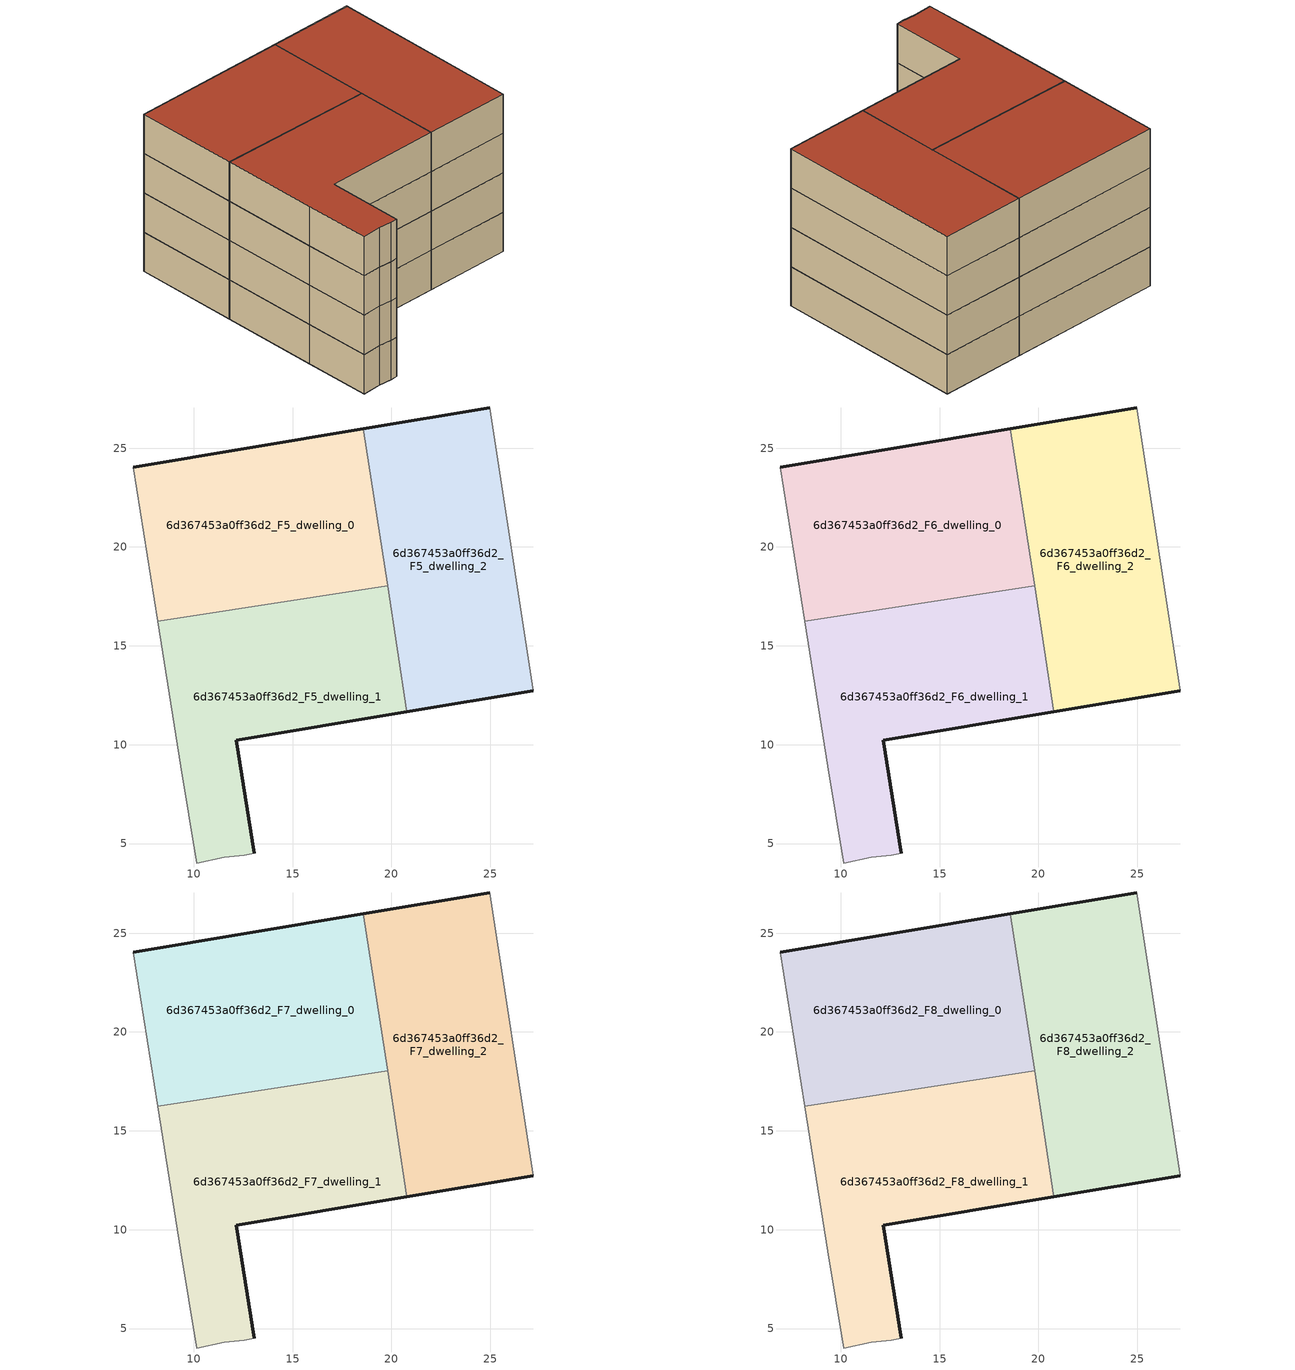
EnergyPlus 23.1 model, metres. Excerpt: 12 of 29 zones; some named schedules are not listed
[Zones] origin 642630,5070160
6d367453a0ff36d2_F5_dwelling_0
 floor to 6d367453a0ff36d2_F4_dwelling_0 (EU_floor_Construction): 19.81,18.04 18.59,25.97 6.95,24.03 8.19,16.25 z15
 wall outside (EU_wall_Construction): 6.95,24.03 18.59,25.97 z15:18
 wall to 6d367453a0ff36d2_F5_dwelling_1 (EU_wall_Construction): 19.81,18.04 8.19,16.25 z15:18
 wall adiabatic (EU_wall_Construction): 8.19,16.25 6.95,24.03 z15:18
 wall to 6d367453a0ff36d2_F5_dwelling_2 (EU_wall_Construction): 18.59,25.97 19.81,18.04 z15:18
6d367453a0ff36d2_F5_dwelling_1
 floor to 6d367453a0ff36d2_F4_dwelling_1 (EU_floor_Construction): 20.79,11.66 19.81,18.04 8.19,16.25 9.35,8.92 10.15,4.02 11.55,4.32 12.55,4.42 13.05,4.52 12.16,10.22 z15
 wall outside (EU_wall_Construction): 20.79,11.66 12.16,10.22 13.05,4.52 z15:18
 wall adiabatic (EU_wall_Construction): 13.05,4.52 12.55,4.42 11.55,4.32 10.15,4.02 9.35,8.92 8.19,16.25 z15:18
 wall to 6d367453a0ff36d2_F5_dwelling_2 (EU_wall_Construction): 19.81,18.04 20.79,11.66 z15:18
6d367453a0ff36d2_F5_dwelling_2
 floor to 6d367453a0ff36d2_F4_dwelling_2 (EU_floor_Construction): 27.17,12.72 24.97,27.03 18.59,25.97 20.79,11.66 z15
 wall outside (EU_wall_Construction): 18.59,25.97 24.97,27.03 / 27.17,12.72 20.79,11.66 z15:18
 wall adiabatic (EU_wall_Construction): 24.97,27.03 27.17,12.72 z15:18
6d367453a0ff36d2_F6_dwelling_0
 floor to 6d367453a0ff36d2_F5_dwelling_0 (EU_floor_Construction): 19.81,18.04 18.59,25.97 6.95,24.03 8.19,16.25 z18
 wall outside (EU_wall_Construction): 6.95,24.03 18.59,25.97 z18:21
 wall to 6d367453a0ff36d2_F6_dwelling_1 (EU_wall_Construction): 19.81,18.04 8.19,16.25 z18:21
 wall adiabatic (EU_wall_Construction): 8.19,16.25 6.95,24.03 z18:21
 wall to 6d367453a0ff36d2_F6_dwelling_2 (EU_wall_Construction): 18.59,25.97 19.81,18.04 z18:21
6d367453a0ff36d2_F6_dwelling_1
 floor to 6d367453a0ff36d2_F5_dwelling_1 (EU_floor_Construction): 20.79,11.66 19.81,18.04 8.19,16.25 9.35,8.92 10.15,4.02 11.55,4.32 12.55,4.42 13.05,4.52 12.16,10.22 z18
 wall outside (EU_wall_Construction): 20.79,11.66 12.16,10.22 13.05,4.52 z18:21
 wall adiabatic (EU_wall_Construction): 13.05,4.52 12.55,4.42 11.55,4.32 10.15,4.02 9.35,8.92 8.19,16.25 z18:21
 wall to 6d367453a0ff36d2_F6_dwelling_2 (EU_wall_Construction): 19.81,18.04 20.79,11.66 z18:21
6d367453a0ff36d2_F6_dwelling_2
 floor to 6d367453a0ff36d2_F5_dwelling_2 (EU_floor_Construction): 27.17,12.72 24.97,27.03 18.59,25.97 20.79,11.66 z18
 wall outside (EU_wall_Construction): 18.59,25.97 24.97,27.03 / 27.17,12.72 20.79,11.66 z18:21
 wall adiabatic (EU_wall_Construction): 24.97,27.03 27.17,12.72 z18:21
6d367453a0ff36d2_F7_dwelling_0
 floor to 6d367453a0ff36d2_F6_dwelling_0 (EU_floor_Construction): 19.81,18.04 18.59,25.97 6.95,24.03 8.19,16.25 z21
 wall outside (EU_wall_Construction): 6.95,24.03 18.59,25.97 z21:24
 wall to 6d367453a0ff36d2_F7_dwelling_1 (EU_wall_Construction): 19.81,18.04 8.19,16.25 z21:24
 wall adiabatic (EU_wall_Construction): 8.19,16.25 6.95,24.03 z21:24
 wall to 6d367453a0ff36d2_F7_dwelling_2 (EU_wall_Construction): 18.59,25.97 19.81,18.04 z21:24
6d367453a0ff36d2_F7_dwelling_1
 floor to 6d367453a0ff36d2_F6_dwelling_1 (EU_floor_Construction): 20.79,11.66 19.81,18.04 8.19,16.25 9.35,8.92 10.15,4.02 11.55,4.32 12.55,4.42 13.05,4.52 12.16,10.22 z21
 wall outside (EU_wall_Construction): 20.79,11.66 12.16,10.22 13.05,4.52 z21:24
 wall adiabatic (EU_wall_Construction): 13.05,4.52 12.55,4.42 11.55,4.32 10.15,4.02 9.35,8.92 8.19,16.25 z21:24
 wall to 6d367453a0ff36d2_F7_dwelling_2 (EU_wall_Construction): 19.81,18.04 20.79,11.66 z21:24
6d367453a0ff36d2_F7_dwelling_2
 floor to 6d367453a0ff36d2_F6_dwelling_2 (EU_floor_Construction): 27.17,12.72 24.97,27.03 18.59,25.97 20.79,11.66 z21
 wall outside (EU_wall_Construction): 18.59,25.97 24.97,27.03 / 27.17,12.72 20.79,11.66 z21:24
 wall adiabatic (EU_wall_Construction): 24.97,27.03 27.17,12.72 z21:24
6d367453a0ff36d2_F8_dwelling_0
 floor to 6d367453a0ff36d2_F7_dwelling_0 (EU_floor_Construction): 19.81,18.04 18.59,25.97 6.95,24.03 8.19,16.25 z24
 wall outside (EU_wall_Construction): 6.95,24.03 18.59,25.97 z24:27
 wall to 6d367453a0ff36d2_F8_dwelling_1 (EU_wall_Construction): 19.81,18.04 8.19,16.25 z24:27
 wall adiabatic (EU_wall_Construction): 8.19,16.25 6.95,24.03 z24:27
 wall to 6d367453a0ff36d2_F8_dwelling_2 (EU_wall_Construction): 18.59,25.97 19.81,18.04 z24:27
 roof outside (EU_roof_Construction): 18.59,25.97 19.81,18.04 8.19,16.25 6.95,24.03 z27
6d367453a0ff36d2_F8_dwelling_1
 floor to 6d367453a0ff36d2_F7_dwelling_1 (EU_floor_Construction): 20.79,11.66 19.81,18.04 8.19,16.25 9.35,8.92 10.15,4.02 11.55,4.32 12.55,4.42 13.05,4.52 12.16,10.22 z24
 wall outside (EU_wall_Construction): 20.79,11.66 12.16,10.22 13.05,4.52 z24:27
 wall adiabatic (EU_wall_Construction): 13.05,4.52 12.55,4.42 11.55,4.32 10.15,4.02 9.35,8.92 8.19,16.25 z24:27
 wall to 6d367453a0ff36d2_F8_dwelling_2 (EU_wall_Construction): 19.81,18.04 20.79,11.66 z24:27
 roof outside (EU_roof_Construction): 19.81,18.04 20.79,11.66 12.16,10.22 13.05,4.52 12.55,4.42 11.55,4.32 10.15,4.02 9.35,8.92 8.19,16.25 z27
6d367453a0ff36d2_F8_dwelling_2
 floor to 6d367453a0ff36d2_F7_dwelling_2 (EU_floor_Construction): 27.17,12.72 24.97,27.03 18.59,25.97 20.79,11.66 z24
 wall outside (EU_wall_Construction): 18.59,25.97 24.97,27.03 / 27.17,12.72 20.79,11.66 z24:27
 wall adiabatic (EU_wall_Construction): 24.97,27.03 27.17,12.72 z24:27
 roof outside (EU_roof_Construction): 24.97,27.03 27.17,12.72 20.79,11.66 18.59,25.97 z27
[Building]
EU S2 Campaign: North Axis=0; Terrain=City; Solar Distribution=FullExterior
[Site:Location]
Lyon-Bron: Latitude=45.75; Longitude=5; Time Zone=1; Elevation=198
[SizingPeriod:WeatherFileDays]
AnnualSizingPeriod: Begin Month=1; Begin Day of Month=1; End Month=12; End Day of Month=31; Day of Week for Start Day=Monday; Use Weather File Daylight Saving Period=No; Use Weather File Rain and Snow Indicators=No
[MATERIAL]
EU_InternalMass_Material: Roughness=MediumRough; Thickness=0.1; Conductivity=1; Density=1800; Specific Heat=900; Thermal Absorptance=0.9; Solar Absorptance=0.7; Visible Absorptance=0.7
[MATERIAL:NOMASS] Roughness=MediumRough; Thermal Absorptance=0.9; Solar Absorptance=0.7; Visible Absorptance=0.7
Name | Thermal Resistance
EU_wall_NoMass | 0.776494
EU_roof_NoMass | 0.486893
EU_floor_NoMass | 0.421597
[CONSTRUCTION]
EU_wall_Construction: EU_wall_NoMass
EU_roof_Construction: EU_roof_NoMass
EU_floor_Construction: EU_floor_NoMass
EU_InternalMass_Construction: EU_InternalMass_Material
[ZONE] Type=1; Multiplier=1; Ceiling Height=autocalculate; Floor Area=autocalculate; Part of Total Floor Area=Yes
Name | Volume
6d367453a0ff36d2_F5_dwelling_0; 6d367453a0ff36d2_F6_dwelling_0; 6d367453a0ff36d2_F7_dwelling_0; 6d367453a0ff36d2_F8_dwelling_0 | 280.918
6d367453a0ff36d2_F5_dwelling_1; 6d367453a0ff36d2_F6_dwelling_1; 6d367453a0ff36d2_F7_dwelling_1; 6d367453a0ff36d2_F8_dwelling_1 | 280.921
6d367453a0ff36d2_F5_dwelling_2; 6d367453a0ff36d2_F6_dwelling_2; 6d367453a0ff36d2_F7_dwelling_2; 6d367453a0ff36d2_F8_dwelling_2 | 280.909
[INTERNALMASS] Construction=EU_InternalMass_Construction
Name | Zone or ZoneList | Surface Area
6d367453a0ff36d2_F5_dwelling_0_EU_InternalMass | 6d367453a0ff36d2_F5_dwelling_0 | 93.6429
6d367453a0ff36d2_F5_dwelling_1_EU_InternalMass | 6d367453a0ff36d2_F5_dwelling_1 | 93.6407
6d367453a0ff36d2_F5_dwelling_2_EU_InternalMass | 6d367453a0ff36d2_F5_dwelling_2 | 93.6363
6d367453a0ff36d2_F6_dwelling_0_EU_InternalMass | 6d367453a0ff36d2_F6_dwelling_0 | 93.6429
6d367453a0ff36d2_F6_dwelling_1_EU_InternalMass | 6d367453a0ff36d2_F6_dwelling_1 | 93.6407
6d367453a0ff36d2_F6_dwelling_2_EU_InternalMass | 6d367453a0ff36d2_F6_dwelling_2 | 93.6363
6d367453a0ff36d2_F7_dwelling_0_EU_InternalMass | 6d367453a0ff36d2_F7_dwelling_0 | 93.6429
6d367453a0ff36d2_F7_dwelling_1_EU_InternalMass | 6d367453a0ff36d2_F7_dwelling_1 | 93.6407
6d367453a0ff36d2_F7_dwelling_2_EU_InternalMass | 6d367453a0ff36d2_F7_dwelling_2 | 93.6363
6d367453a0ff36d2_F8_dwelling_0_EU_InternalMass | 6d367453a0ff36d2_F8_dwelling_0 | 93.6429
6d367453a0ff36d2_F8_dwelling_1_EU_InternalMass | 6d367453a0ff36d2_F8_dwelling_1 | 93.6407
6d367453a0ff36d2_F8_dwelling_2_EU_InternalMass | 6d367453a0ff36d2_F8_dwelling_2 | 93.6363
[OTHEREQUIPMENT] Fuel Type=Electricity; Design Level Calculation Method=Watts/Area; Power per Zone Floor Area=1; Fraction Latent=0; Fraction Radiant=0; Fraction Lost=0; Carbon Dioxide Generation Rate=0; EndUse Subcategory=EU_Step8_InternalGains
Name | Zone or ZoneList or Space or SpaceList | Schedule
EU_Step8_InternalGain_6d367453a0ff36d2_F5_dwelling_0_f000 | 6d367453a0ff36d2_F5_dwelling_0 | EU_Step8_GainSchedule_6d367453a0ff36d2_F5_dwelling_0_f000
EU_Step8_InternalGain_6d367453a0ff36d2_F5_dwelling_1_f000 | 6d367453a0ff36d2_F5_dwelling_1 | EU_Step8_GainSchedule_6d367453a0ff36d2_F5_dwelling_1_f000
EU_Step8_InternalGain_6d367453a0ff36d2_F5_dwelling_2_f000 | 6d367453a0ff36d2_F5_dwelling_2 | EU_Step8_GainSchedule_6d367453a0ff36d2_F5_dwelling_2_f000
EU_Step8_InternalGain_6d367453a0ff36d2_F6_dwelling_0_f000 | 6d367453a0ff36d2_F6_dwelling_0 | EU_Step8_GainSchedule_6d367453a0ff36d2_F6_dwelling_0_f000
EU_Step8_InternalGain_6d367453a0ff36d2_F6_dwelling_1_f000 | 6d367453a0ff36d2_F6_dwelling_1 | EU_Step8_GainSchedule_6d367453a0ff36d2_F6_dwelling_1_f000
EU_Step8_InternalGain_6d367453a0ff36d2_F6_dwelling_2_f000 | 6d367453a0ff36d2_F6_dwelling_2 | EU_Step8_GainSchedule_6d367453a0ff36d2_F6_dwelling_2_f000
EU_Step8_InternalGain_6d367453a0ff36d2_F7_dwelling_0_f000 | 6d367453a0ff36d2_F7_dwelling_0 | EU_Step8_GainSchedule_6d367453a0ff36d2_F7_dwelling_0_f000
EU_Step8_InternalGain_6d367453a0ff36d2_F7_dwelling_1_f000 | 6d367453a0ff36d2_F7_dwelling_1 | EU_Step8_GainSchedule_6d367453a0ff36d2_F7_dwelling_1_f000
EU_Step8_InternalGain_6d367453a0ff36d2_F7_dwelling_2_f000 | 6d367453a0ff36d2_F7_dwelling_2 | EU_Step8_GainSchedule_6d367453a0ff36d2_F7_dwelling_2_f000
EU_Step8_InternalGain_6d367453a0ff36d2_F8_dwelling_0_f000 | 6d367453a0ff36d2_F8_dwelling_0 | EU_Step8_GainSchedule_6d367453a0ff36d2_F8_dwelling_0_f000
EU_Step8_InternalGain_6d367453a0ff36d2_F8_dwelling_1_f000 | 6d367453a0ff36d2_F8_dwelling_1 | EU_Step8_GainSchedule_6d367453a0ff36d2_F8_dwelling_1_f000
EU_Step8_InternalGain_6d367453a0ff36d2_F8_dwelling_2_f000 | 6d367453a0ff36d2_F8_dwelling_2 | EU_Step8_GainSchedule_6d367453a0ff36d2_F8_dwelling_2_f000
[ZONEVENTILATION:DESIGNFLOWRATE] Schedule=EU_AlwaysOn; Design Flow Rate Calculation Method=AirChanges/Hour; Air Changes per Hour=0.693814; Ventilation Type=Natural; Fan Pressure Rise=0; Fan Total Efficiency=1; Constant Term Coefficient=1; Temperature Term Coefficient=0; Velocity Term Coefficient=0; Velocity Squared Term Coefficient=0; Minimum Indoor Temperature=-100; Maximum Indoor Temperature=100; Delta Temperature=-100; Minimum Outdoor Temperature=-100; Maximum Outdoor Temperature=100; Maximum Wind Speed=40
Name | Zone or ZoneList or Space or SpaceList
EU_ConstantAir_6d367453a0ff36d2_F5_dwelling_0 | 6d367453a0ff36d2_F5_dwelling_0
EU_ConstantAir_6d367453a0ff36d2_F5_dwelling_1 | 6d367453a0ff36d2_F5_dwelling_1
EU_ConstantAir_6d367453a0ff36d2_F5_dwelling_2 | 6d367453a0ff36d2_F5_dwelling_2
EU_ConstantAir_6d367453a0ff36d2_F6_dwelling_0 | 6d367453a0ff36d2_F6_dwelling_0
EU_ConstantAir_6d367453a0ff36d2_F6_dwelling_1 | 6d367453a0ff36d2_F6_dwelling_1
EU_ConstantAir_6d367453a0ff36d2_F6_dwelling_2 | 6d367453a0ff36d2_F6_dwelling_2
EU_ConstantAir_6d367453a0ff36d2_F7_dwelling_0 | 6d367453a0ff36d2_F7_dwelling_0
EU_ConstantAir_6d367453a0ff36d2_F7_dwelling_1 | 6d367453a0ff36d2_F7_dwelling_1
EU_ConstantAir_6d367453a0ff36d2_F7_dwelling_2 | 6d367453a0ff36d2_F7_dwelling_2
EU_ConstantAir_6d367453a0ff36d2_F8_dwelling_0 | 6d367453a0ff36d2_F8_dwelling_0
EU_ConstantAir_6d367453a0ff36d2_F8_dwelling_1 | 6d367453a0ff36d2_F8_dwelling_1
EU_ConstantAir_6d367453a0ff36d2_F8_dwelling_2 | 6d367453a0ff36d2_F8_dwelling_2
[HVACTEMPLATE:THERMOSTAT] Constant Heating Setpoint=20; Constant Cooling Setpoint=50
EU_HeatOnly_6d367453a0ff36d2_F4_dwelling_0; EU_HeatOnly_6d367453a0ff36d2_F4_dwelling_1; EU_HeatOnly_6d367453a0ff36d2_F4_dwelling_2; EU_HeatOnly_6d367453a0ff36d2_F5_dwelling_0; EU_HeatOnly_6d367453a0ff36d2_F5_dwelling_1; EU_HeatOnly_6d367453a0ff36d2_F5_dwelling_2; EU_HeatOnly_6d367453a0ff36d2_F6_dwelling_0; EU_HeatOnly_6d367453a0ff36d2_F6_dwelling_1; EU_HeatOnly_6d367453a0ff36d2_F6_dwelling_2; EU_HeatOnly_6d367453a0ff36d2_F7_dwelling_0; EU_HeatOnly_6d367453a0ff36d2_F7_dwelling_1; EU_HeatOnly_6d367453a0ff36d2_F7_dwelling_2; EU_HeatOnly_6d367453a0ff36d2_F8_dwelling_0; EU_HeatOnly_6d367453a0ff36d2_F8_dwelling_1; EU_HeatOnly_6d367453a0ff36d2_F8_dwelling_2
[HVACTEMPLATE:ZONE:IDEALLOADSAIRSYSTEM] System Availability Schedule=EU_AlwaysOn; Maximum Heating Supply Air Temperature=50; Minimum Cooling Supply Air Temperature=13; Maximum Heating Supply Air Humidity Ratio=0.0156; Minimum Cooling Supply Air Humidity Ratio=0.0077; Heating Limit=NoLimit; Cooling Limit=NoLimit; Heating Availability Schedule=EU_AlwaysOn; Cooling Availability Schedule=EU_CoolingOff; Dehumidification Control Type=ConstantSensibleHeatRatio; Cooling Sensible Heat Ratio=0.7; Dehumidification Setpoint=60; Humidification Control Type=None; Humidification Setpoint=30; Outdoor Air Method=None; Outdoor Air Flow Rate per Person=0.00944; Outdoor Air Flow Rate per Zone Floor Area=0; Outdoor Air Flow Rate per Zone=0; Demand Controlled Ventilation Type=None; Outdoor Air Economizer Type=NoEconomizer; Heat Recovery Type=None; Sensible Heat Recovery Effectiveness=0.7; Latent Heat Recovery Effectiveness=0.65
Name | Template Thermostat
6d367453a0ff36d2_F5_dwelling_0 | EU_HeatOnly_6d367453a0ff36d2_F5_dwelling_0
6d367453a0ff36d2_F5_dwelling_1 | EU_HeatOnly_6d367453a0ff36d2_F5_dwelling_1
6d367453a0ff36d2_F5_dwelling_2 | EU_HeatOnly_6d367453a0ff36d2_F5_dwelling_2
6d367453a0ff36d2_F6_dwelling_0 | EU_HeatOnly_6d367453a0ff36d2_F6_dwelling_0
6d367453a0ff36d2_F6_dwelling_1 | EU_HeatOnly_6d367453a0ff36d2_F6_dwelling_1
6d367453a0ff36d2_F6_dwelling_2 | EU_HeatOnly_6d367453a0ff36d2_F6_dwelling_2
6d367453a0ff36d2_F7_dwelling_0 | EU_HeatOnly_6d367453a0ff36d2_F7_dwelling_0
6d367453a0ff36d2_F7_dwelling_1 | EU_HeatOnly_6d367453a0ff36d2_F7_dwelling_1
6d367453a0ff36d2_F7_dwelling_2 | EU_HeatOnly_6d367453a0ff36d2_F7_dwelling_2
6d367453a0ff36d2_F8_dwelling_0 | EU_HeatOnly_6d367453a0ff36d2_F8_dwelling_0
6d367453a0ff36d2_F8_dwelling_1 | EU_HeatOnly_6d367453a0ff36d2_F8_dwelling_1
6d367453a0ff36d2_F8_dwelling_2 | EU_HeatOnly_6d367453a0ff36d2_F8_dwelling_2
[SIZING:ZONE] Zone Cooling Design Supply Air Temperature Input Method=SupplyAirTemperature; Zone Cooling Design Supply Air Temperature=13; Zone Heating Design Supply Air Temperature Input Method=SupplyAirTemperature; Zone Heating Design Supply Air Temperature=50; Zone Cooling Design Supply Air Humidity Ratio=0.008; Zone Heating Design Supply Air Humidity Ratio=0.008; Cooling Design Air Flow Method=DesignDay; Cooling Design Air Flow Rate=0; Cooling Minimum Air Flow per Zone Floor Area=0.000762; Cooling Minimum Air Flow=0; Cooling Minimum Air Flow Fraction=0.2; Heating Design Air Flow Method=DesignDay; Heating Design Air Flow Rate=0; Heating Maximum Air Flow per Zone Floor Area=0.002032; Heating Maximum Air Flow=0.141576; Heating Maximum Air Flow Fraction=0.3; Account for Dedicated Outdoor Air System=No; Dedicated Outdoor Air System Control Strategy=NeutralSupplyAir; Dedicated Outdoor Air Low Setpoint Temperature for Design=autosize; Dedicated Outdoor Air High Setpoint Temperature for Design=autosize; Zone Load Sizing Method=Sensible Load Only No Latent Load; Zone Latent Cooling Design Supply Air Humidity Ratio Input Method=HumidityRatioDifference; Zone Cooling Design Supply Air Humidity Ratio Difference=0.005; Zone Latent Heating Design Supply Air Humidity Ratio Input Method=HumidityRatioDifference; Zone Humidification Design Supply Air Humidity Ratio Difference=0.005
6d367453a0ff36d2_F5_dwelling_0; 6d367453a0ff36d2_F5_dwelling_1; 6d367453a0ff36d2_F5_dwelling_2; 6d367453a0ff36d2_F6_dwelling_0; 6d367453a0ff36d2_F6_dwelling_1; 6d367453a0ff36d2_F6_dwelling_2; 6d367453a0ff36d2_F7_dwelling_0; 6d367453a0ff36d2_F7_dwelling_1; 6d367453a0ff36d2_F7_dwelling_2; 6d367453a0ff36d2_F8_dwelling_0; 6d367453a0ff36d2_F8_dwelling_1; 6d367453a0ff36d2_F8_dwelling_2
[SCHEDULE:FILE] Column Number=1; Rows to Skip at Top=0; Number of Hours of Data=8760; Column Separator=Comma; Interpolate to Timestep=No; Minutes per Item=60; Adjust Schedule for Daylight Savings=Yes
Name | File
EU_Step8_GainSchedule_6d367453a0ff36d2_F5_dwelling_0_f000 | ../../schedules/6d367453a0ff36d2/6d367453a0ff36d2_F5_dwelling_0_f000_gain.csv
EU_Step8_GainSchedule_6d367453a0ff36d2_F5_dwelling_1_f000 | ../../schedules/6d367453a0ff36d2/6d367453a0ff36d2_F5_dwelling_1_f000_gain.csv
EU_Step8_GainSchedule_6d367453a0ff36d2_F5_dwelling_2_f000 | ../../schedules/6d367453a0ff36d2/6d367453a0ff36d2_F5_dwelling_2_f000_gain.csv
EU_Step8_GainSchedule_6d367453a0ff36d2_F6_dwelling_0_f000 | ../../schedules/6d367453a0ff36d2/6d367453a0ff36d2_F6_dwelling_0_f000_gain.csv
EU_Step8_GainSchedule_6d367453a0ff36d2_F6_dwelling_1_f000 | ../../schedules/6d367453a0ff36d2/6d367453a0ff36d2_F6_dwelling_1_f000_gain.csv
EU_Step8_GainSchedule_6d367453a0ff36d2_F6_dwelling_2_f000 | ../../schedules/6d367453a0ff36d2/6d367453a0ff36d2_F6_dwelling_2_f000_gain.csv
EU_Step8_GainSchedule_6d367453a0ff36d2_F7_dwelling_0_f000 | ../../schedules/6d367453a0ff36d2/6d367453a0ff36d2_F7_dwelling_0_f000_gain.csv
